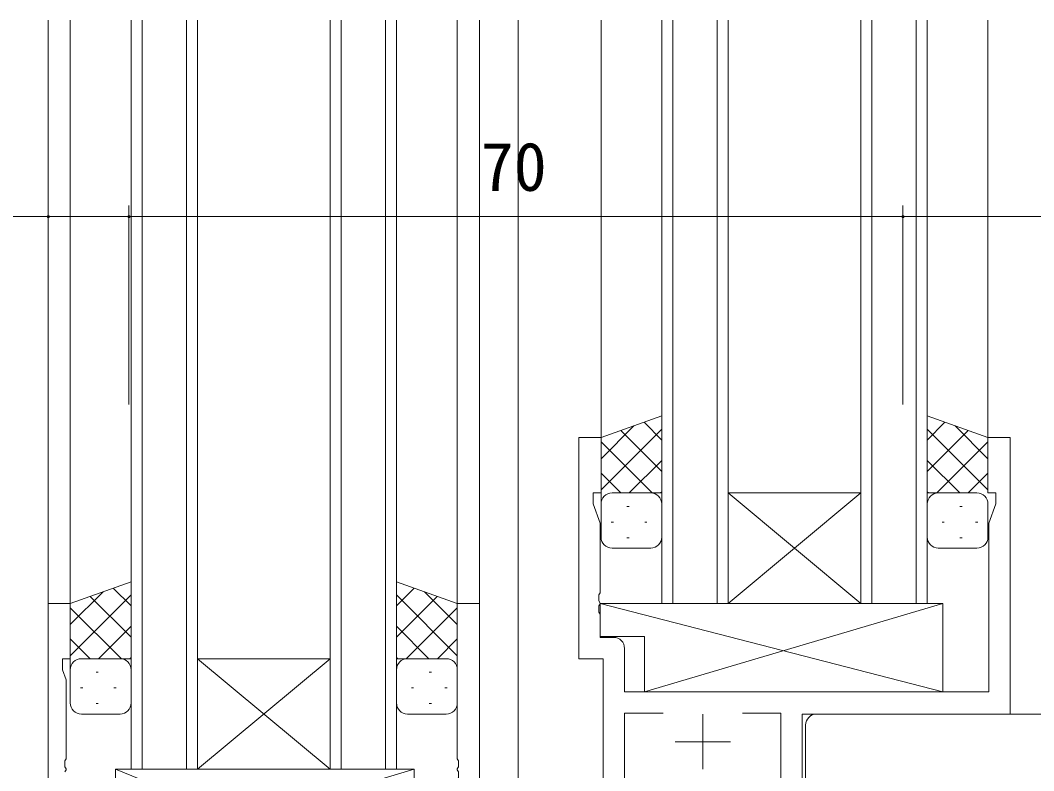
# Model space of a CAD drawing. Units: millimetres, scale not verified. Extents: x -567 to 567, y -403 to 403.
# Drawn here: x -469.1 to -377.4, y -118.4 to -50.5 of the extents above; entities that cross this region are included whole.
import ezdxf
from ezdxf.enums import TextEntityAlignment as Align

# ---------------------------------------------------------------- set-up
doc = ezdxf.new("R2010")
doc.units = ezdxf.units.MM
doc.header["$LTSCALE"] = 2
for name, color, linetype, lineweight in [('0-0_0', 2, 'Continuous', 9), ('0-1_USER1', 4, 'Continuous', 9), ('0-2_YKK_ZWAK', 6, 'Continuous', 9), ('0-4_YKK_12', 7, 'Continuous', 9)]:
    doc.layers.add(name, color=color, linetype=linetype, lineweight=lineweight)
doc.styles.add('ＭＳ ゴシック', font='')
doc.styles.get('ＭＳ ゴシック').set_extended_font_data('MS Gothic')

msp = doc.modelspace()

# ---------------------------------------------------------------- linework, layer by layer
at = {"layer": '0-0_0'}
for p, q in [((-466.552, -50.513), (-466.552, -113.263)), ((-464.552, -50.513), (-464.552, -103.263)), ((-459.05, -118.263), (-459.05, -50.513)), ((-458.05, -50.513), (-458.05, -118.263)), ((-454.05, -118.263), (-454.05, -50.513)), ((-453.05, -50.513), (-453.05, -118.263)), ((-441.05, -118.263), (-441.05, -50.513)), ((-440.05, -50.513), (-440.05, -118.263)), ((-436.05, -118.263), (-436.05, -50.513)), ((-435.05, -50.513), (-435.05, -118.263)), ((-429.552, -50.513), (-429.552, -103.263)), ((-427.552, -50.513), (-427.552, -203.263)), ((-424.052, -50.513), (-424.052, -169.263)), ((-416.552, -50.513), (-416.552, -88.763)), ((-411.049, -103.263), (-411.049, -50.513)), ((-410.049, -50.513), (-410.049, -103.263)), ((-406.049, -103.263), (-406.049, -50.513)), ((-405.049, -50.513), (-405.049, -103.263)), ((-393.049, -103.263), (-393.049, -50.513)), ((-392.049, -50.513), (-392.049, -103.263)), ((-388.049, -103.263), (-388.049, -50.513)), ((-387.049, -50.513), (-387.049, -103.263)), ((-381.552, -50.513), (-381.552, -88.763)), ((-393.049, -103.263), (-405.049, -93.263)), ((-405.049, -103.263), (-393.049, -93.263)), ((-405.049, -93.263), (-393.049, -93.263)), ((-405.049, -103.263), (-411.049, -103.263)), ((-405.049, -103.263), (-393.049, -103.263)), ((-387.049, -103.263), (-393.049, -103.263)), ((-441.05, -118.263), (-453.05, -108.263)), ((-453.05, -118.263), (-441.05, -108.263)), ((-453.05, -108.263), (-441.05, -108.263)), ((-382.652, -113.263), (-361.554, -113.263)), ((-453.05, -118.263), (-459.05, -118.263)), ((-453.05, -118.263), (-441.05, -118.263)), ((-435.05, -118.263), (-441.05, -118.263))]:
    msp.add_line(p, q, dxfattribs=at)
at = {"layer": '0-1_USER1'}
for p, q in [((-411.051, -86.299), (-416.551, -88.263)), ((-411.051, -88.486), (-412.663, -86.875)), ((-411.051, -94.485), (-411.051, -86.299)), ((-387.052, -94.485), (-387.052, -86.299)), ((-387.052, -86.299), (-381.552, -88.263)), ((-387.052, -88.486), (-385.441, -86.875)), ((-416.551, -90.167), (-413.59, -87.206)), ((-416.551, -92.995), (-411.051, -87.495)), ((-411.051, -91.315), (-414.747, -87.619)), ((-381.552, -92.995), (-387.052, -87.495)), ((-387.052, -91.315), (-383.356, -87.619)), ((-381.552, -90.167), (-384.513, -87.206)), ((-416.551, -88.263), (-416.551, -94.263)), ((-411.931, -93.263), (-416.551, -88.643)), ((-386.173, -93.263), (-381.552, -88.643)), ((-381.552, -88.263), (-381.552, -92.963)), ((-413.991, -93.263), (-411.051, -90.323)), ((-384.112, -93.263), (-387.052, -90.323)), ((-414.759, -93.263), (-416.551, -91.471)), ((-383.344, -93.263), (-381.552, -91.471)), ((-415.551, -93.263), (-411.951, -93.263)), ((-415.151, -93.263), (-411.051, -93.263)), ((-411.162, -93.263), (-411.051, -93.152)), ((-386.941, -93.263), (-387.052, -93.152)), ((-382.952, -93.263), (-387.052, -93.263)), ((-382.552, -93.263), (-386.152, -93.263)), ((-416.551, -97.263), (-416.551, -94.263)), ((-411.051, -94.263), (-411.051, -97.263)), ((-387.052, -94.263), (-387.052, -97.263)), ((-381.552, -97.263), (-381.552, -94.263)), ((-414.216, -94.485), (-414.016, -94.485)), ((-383.887, -94.485), (-384.087, -94.485)), ((-415.631, -95.9), (-415.431, -95.9)), ((-412.601, -95.9), (-412.401, -95.9)), ((-385.502, -95.9), (-385.702, -95.9)), ((-382.472, -95.9), (-382.672, -95.9)), ((-414.216, -97.315), (-414.016, -97.315)), ((-383.887, -97.315), (-384.087, -97.315)), ((-412.051, -98.263), (-415.551, -98.263)), ((-386.052, -98.263), (-382.552, -98.263)), ((-459.052, -101.299), (-464.552, -103.263)), ((-459.052, -109.485), (-459.052, -101.299)), ((-435.053, -109.485), (-435.053, -101.299)), ((-435.053, -101.299), (-429.553, -103.263)), ((-464.552, -105.166), (-461.591, -102.206)), ((-464.552, -107.995), (-459.052, -102.495)), ((-459.052, -106.315), (-462.748, -102.619)), ((-459.052, -103.486), (-460.664, -101.874)), ((-435.053, -103.486), (-433.442, -101.874)), ((-429.553, -107.995), (-435.053, -102.495)), ((-435.053, -106.315), (-431.358, -102.619)), ((-429.553, -105.166), (-432.514, -102.206)), ((-464.552, -103.263), (-464.552, -109.263)), ((-429.553, -103.263), (-429.553, -109.263)), ((-385.627, -111.263), (-416.622, -103.264)), ((-385.627, -103.264), (-416.622, -103.264)), ((-416.622, -103.264), (-416.622, -106.264)), ((-412.627, -111.263), (-385.627, -103.264)), ((-385.627, -103.264), (-385.627, -111.263)), ((-459.932, -108.263), (-464.552, -103.643)), ((-434.174, -108.263), (-429.553, -103.643)), ((-461.992, -108.263), (-459.052, -105.323)), ((-432.114, -108.263), (-435.053, -105.323)), ((-412.627, -106.264), (-416.622, -106.264)), ((-412.627, -106.264), (-412.627, -111.263)), ((-462.76, -108.263), (-464.552, -106.471)), ((-431.345, -108.263), (-429.553, -106.471)), ((-459.164, -108.263), (-459.052, -108.152)), ((-434.942, -108.263), (-435.053, -108.152)), ((-463.552, -108.263), (-459.952, -108.263)), ((-463.152, -108.263), (-459.052, -108.263)), ((-430.953, -108.263), (-435.053, -108.263)), ((-430.553, -108.263), (-434.153, -108.263)), ((-464.552, -112.263), (-464.552, -109.263)), ((-462.217, -109.485), (-462.017, -109.485)), ((-459.052, -109.263), (-459.052, -112.263)), ((-435.053, -109.263), (-435.053, -112.263)), ((-431.888, -109.485), (-432.088, -109.485)), ((-429.553, -112.263), (-429.553, -109.263)), ((-463.632, -110.9), (-463.432, -110.9)), ((-460.602, -110.9), (-460.402, -110.9)), ((-433.503, -110.9), (-433.703, -110.9)), ((-430.473, -110.9), (-430.673, -110.9)), ((-385.627, -111.263), (-412.627, -111.263)), ((-462.217, -112.315), (-462.017, -112.315)), ((-431.888, -112.315), (-432.088, -112.315)), ((-460.052, -113.263), (-463.552, -113.263)), ((-434.053, -113.263), (-430.553, -113.263)), ((-397.052, -113.263), (-342.555, -113.263)), ((-398.052, -122.815), (-398.052, -114.263)), ((-460.452, -126.263), (-433.452, -118.263)), ((-460.452, -126.263), (-460.452, -118.263)), ((-433.452, -118.263), (-433.452, -125.944))]:
    msp.add_line(p, q, dxfattribs=at)
msp.add_lwpolyline([(-438.366, -127.261), (-460.452, -118.263), (-433.452, -118.263)], dxfattribs=at)
for centre, start, end in [((-415.551, -94.263), 90, 180), ((-415.551, -94.263), 90, 180), ((-412.051, -94.263), 360, 90), ((-412.051, -94.263), 360, 90), ((-386.052, -94.263), 90, 180), ((-386.052, -94.263), 90, 180), ((-382.552, -94.263), 0, 90), ((-382.552, -94.263), 0, 90), ((-415.551, -97.263), 180, 270), ((-412.051, -97.263), 270, 360), ((-386.052, -97.263), 180, 270), ((-382.552, -97.263), 270, 0), ((-463.552, -109.263), 90, 180), ((-463.552, -109.263), 90, 180), ((-460.052, -109.263), 360, 90), ((-460.052, -109.263), 360, 90), ((-434.053, -109.263), 90, 180), ((-434.053, -109.263), 90, 180), ((-430.553, -109.263), 0, 90), ((-430.553, -109.263), 0, 90), ((-463.552, -112.263), 180, 270), ((-460.052, -112.263), 270, 360), ((-434.053, -112.263), 180, 270), ((-430.553, -112.263), 270, 0), ((-397.052, -114.263), 135.573, 180), ((-397.052, -114.263), 90, 135.573), ((-397.052, -114.263), 121.36694, 135.573)]:
    msp.add_arc(centre, 1, start, end, dxfattribs=at)
at = {"layer": '0-2_YKK_ZWAK'}
for p, q in [((-466.552, -84.263), (-466.552, -67.263)), ((-459.252, -84.263), (-459.252, -67.263)), ((-459.252, -85.263), (-459.252, -67.263)), ((-389.252, -85.263), (-389.252, -67.263)), ((-389.252, -85.263), (-389.252, -67.263)), ((-466.552, -68.263), (-481.452, -68.263)), ((-459.252, -68.263), (-466.552, -68.263)), ((-459.252, -68.263), (-389.252, -68.263)), ((-389.252, -68.263), (-342.555, -68.263))]:
    msp.add_line(p, q, dxfattribs=at)
for centre, start, end in [((-466.552, -68.263), 0, 180), ((-466.552, -68.263), 180, 0), ((-459.252, -68.263), 0, 180), ((-459.252, -68.263), 0, 180), ((-459.252, -68.263), 180, 0), ((-459.252, -68.263), 180, 0), ((-389.252, -68.263), 0, 180), ((-389.252, -68.263), 0, 180), ((-389.252, -68.263), 180, 0), ((-389.252, -68.263), 180, 0)]:
    msp.add_arc(centre, 0.106, start, end, dxfattribs=at)
at = {"layer": '0-4_YKK_12'}
for p, q in [((-416.352, -108.263), (-416.352, -168.613)), ((-410.939, -113.193), (-414.422, -113.193)), ((-407.352, -113.263), (-407.352, -118.263)), ((-409.852, -115.763), (-404.852, -115.763))]:
    msp.add_line(p, q, dxfattribs=at)
for points in [[(-415.422, -106.333), (-416.622, -106.333), (-416.622, -104.221), (-416.742, -104.038), (-416.742, -103.488), (-416.622, -103.305), (-416.622, -103.221), (-416.742, -103.038), (-416.742, -102.488), (-416.622, -102.305), (-416.622, -95.994), (-417.252, -94.263), (-417.252, -93.263), (-416.552, -93.263), (-416.552, -88.263), (-418.552, -88.263), (-418.552, -108.263), (-416.352, -108.263)], [(-396.152, -168.298), (-396.152, -162.263), (-398.352, -162.263), (-398.352, -113.263), (-379.552, -113.263), (-379.552, -88.263), (-381.552, -88.263), (-381.552, -93.263), (-380.852, -93.263), (-380.852, -94.263), (-381.482, -95.994), (-381.482, -111.263), (-414.422, -111.263), (-414.422, -107.333)], [(-466.552, -128.263), (-466.552, -103.263), (-464.552, -103.263), (-464.552, -108.263), (-465.252, -108.263), (-465.252, -109.263), (-464.922, -110.17), (-464.922, -117.305), (-465.042, -117.488), (-465.042, -118.038), (-464.922, -118.221), (-464.922, -118.305), (-465.042, -118.488)], [(-427.552, -124.263), (-427.552, -103.263), (-429.552, -103.263), (-429.552, -117.305), (-429.432, -117.488), (-429.432, -118.038), (-429.552, -118.221), (-429.552, -118.305), (-429.432, -118.488), (-429.432, -119.038), (-429.552, -119.221), (-429.552, -121.463)], [(-410.939, -113.193), (-414.422, -113.193), (-414.422, -158.263), (-400.282, -158.263), (-400.282, -113.193), (-403.765, -113.193)]]:
    msp.add_lwpolyline(points, dxfattribs=at)
msp.add_arc((-415.422, -107.333), 1, 0.00001, 89.99999, dxfattribs=at)

# ---------------------------------------------------------------- texts
at = {"layer": '0-2_YKK_ZWAK', "style": 'ＭＳ ゴシック'}
msp.add_text('70', height=4.399, dxfattribs=at).set_placement((-427.444, -67.263), align=Align.BOTTOM_LEFT)

doc.saveas('drawing.dxf')
